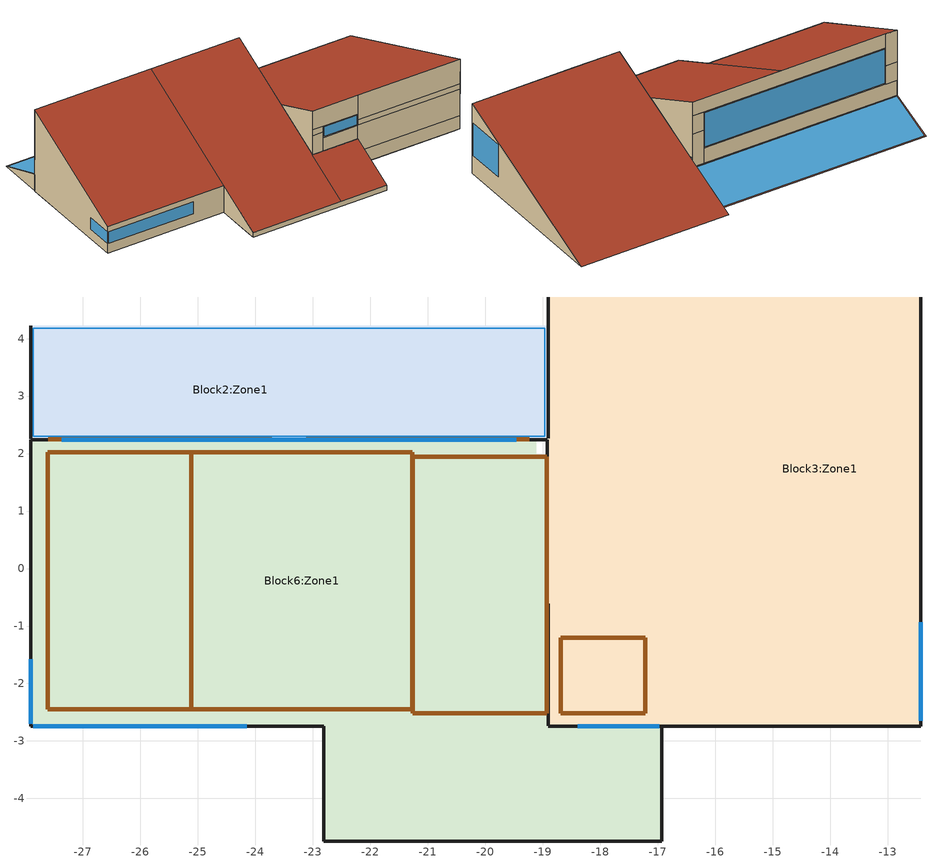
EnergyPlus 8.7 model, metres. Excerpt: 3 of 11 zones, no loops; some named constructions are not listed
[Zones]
Block3:Zone1
 floor outside (Reference External floor (below slab) Heavyweight): -12.72,-2.74 -17.22,-2.74 -17.22,-2.45 -12.72,-2.45 z4; -12.43,-2.74 -12.72,-2.74 -12.72,4.45 -12.43,4.45 z4; -12.43,4.45 -18.62,4.45 -18.62,4.72 -12.43,4.72 z4; -18.62,3.95 -18.91,3.95 -18.91,4.72 -18.62,4.72 z4
 floor to Block1:Zone4 (laje de cobertura_Reversed_Rev): -12.72,-2.45 -15.64,-2.45 -15.64,-0.97 -12.72,-0.97 z4
 floor to Block1:Zone3 (laje de cobertura_Reversed_Rev): -12.72,-0.97 -15.64,-0.97 -15.64,4.45 -12.72,4.45 z4
 floor to Block1:Zone7 (laje de cobertura_Reversed_Rev): -18.69,-2.52 -18.91,-2.52 -18.91,2.02 -18.69,2.02 z4
 floor to Block1:Zone6 (laje de cobertura_Reversed_Rev): -18.69,2.02 -18.91,2.02 -18.91,3.95 -18.69,3.95 z4; -15.64,3.95 -18.62,3.95 -18.62,4.45 -15.64,4.45 z4; -15.64,0.12 -18.69,0.12 -18.69,3.95 -15.64,3.95 z4
 floor to Block1:Zone1 (laje de cobertura_Reversed_Rev): -17.22,-2.74 -18.91,-2.74 -18.91,-2.52 -17.22,-2.52 z4
 floor to Block1:Zone2 (laje de cobertura_Reversed_Rev): -15.64,-2.45 -17.22,-2.45 -17.22,-1.86 -15.64,-1.86 z4; -17.22,-1.2 -18.69,-1.2 -18.69,0.12 -17.22,0.12 z4; -15.64,-1.86 -17.22,-1.86 -17.22,0.12 -15.64,0.12 z4; -17.22,-2.52 -18.69,-2.52 -18.69,-1.2 -17.22,-1.2 z4
 wall outside (Paredes externas 29 brancas): -16.93,-2.74 -12.43,-2.74 z4.01:4.59; -16.93,-2.74 -12.43,-2.74 z5.75:6.01; -18.43,-2.74 -16.93,-2.74 z5.16:5.75; -16.93,-2.74 -12.43,-2.74 z4.59:5.75; -18.91,-2.74 -18.43,-2.74 z5.16:6.01; -18.91,-2.74 -18.43,-2.74 z6.01:6.26; -18.91,-2.74 -16.93,-2.74 z6.26:7.09; -16.93,-2.74 -12.43,-2.74 z6.01:7.09; -18.43,-2.74 -16.93,-2.74 z5.75:6.26; -12.43,-2.74,4 -12.43,4.72,4 -12.43,-2.74,7.09; -18.91,4.72,4 -18.91,4.2,4 -18.91,3.22,4.36 -18.91,3.85,4.36; -18.91,3.83,4.36 -18.91,3.22,4.36 -18.91,2.27,4.72 -18.91,2.27,5.01; -18.91,-0.61,6.2 -18.91,-2.73,5.18 -18.91,-2.73,7.08
 wall to Block6:Zone1 (paredes internas_Rev): -18.9,-2.75 -16.93,-2.75 z4.01:5.16; -18.92,2.23,4.01 -18.92,-2.73,4.01 -18.92,-2.73,5.18 -18.92,-0.62,6.2 -18.92,2.23,5.02
 wall to Block2:Zone1 (paredes internas): -18.92,4.19,4.01 -18.92,2.27,4.01 -18.92,2.27,4.72
 window (1001): -12.43,-2.65 -12.43,-0.94 z4.84:6.26; -18.39,-2.74 -16.97,-2.74 z5.8:6.22
 door inside (IRTSurface): -17.22,-2.52 -18.69,-2.52 -18.69,-1.2 -17.22,-1.2 z4
 roof outside (Telhado quartos): -12.43,4.72,4 -18.91,4.72,4 -18.91,-2.74,7.09 -12.43,-2.74,7.09
Block6:Zone1
 floor outside (Reference External floor (below slab) Heavyweight): -19.12,1.95 -21.27,1.95 -21.27,2.24 -19.12,2.24 z4; -27.62,-2.45 -27.91,-2.45 -27.91,2.24 -27.62,2.24 z4; -25.12,-2.74 -27.91,-2.74 -27.91,-2.45 -25.12,-2.45 z4; -17.22,-4.74 -22.81,-4.74 -22.81,-4.45 -17.22,-4.45 z4; -16.93,-4.74 -17.22,-4.74 -17.22,-2.76 -16.93,-2.76 z4
 floor outside (Link body): -18.93,2.24 -27.9,2.24 -27.9,2.25 -18.93,2.25 z4.01
 floor to Block1:Zone7 (Laje de entrepiso_Reversed_Rev): -19.85,-4.45 -21.27,-4.45 -21.27,-2.52 -19.85,-2.52 z4; -22.81,-2.74 -25.12,-2.74 -25.12,-2.45 -22.81,-2.45 z4; -21.27,-4.45 -22.81,-4.45 -22.81,-2.45 -21.27,-2.45 z4; -25.12,-2.45 -27.62,-2.45 -27.62,2.02 -25.12,2.02 z4; -21.27,-2.45 -25.12,-2.45 -25.12,2.02 -21.27,2.02 z4; -18.93,-2.52 -21.27,-2.52 -21.27,1.95 -18.93,1.95 z4
 floor to Block1:Zone5 (Laje de entrepiso_Reversed_Rev): -21.27,2.02 -27.62,2.02 -27.62,2.24 -21.27,2.24 z4
 floor to Block1:Zone1 (Laje de entrepiso_Reversed_Rev): -17.22,-4.45 -18.93,-4.45 -18.93,-2.76 -17.22,-2.76 z4; -18.93,-4.45 -19.85,-4.45 -19.85,-2.52 -18.93,-2.52 z4
 wall outside (Paredes externas 29 brancas): -27.41,2.24 -27.91,2.24 z5.38:6.18; -19.42,2.24 -27.9,2.24 z4.72:5.38; -18.93,2.24 -19.42,2.24 z4.72:6.18; -18.93,2.24 -19.42,2.24 z6.18:6.98; -18.93,2.24 -27.41,2.24 z6.98:7.59; -27.41,2.24 -27.91,2.24 z6.18:7.59; -19.42,2.24 -27.41,2.24 z5.38:6.98; -27.91,-2.74 -22.81,-2.74 z4:5.18; -22.81,-4.74 -16.93,-4.74 z4:4.21; -18.93,-0.63,6.2 -18.93,2.03,5.1 -18.93,2.24,5.1 -18.93,2.24,7.59; -27.91,2.24,4 -27.91,-2.74,4 -27.91,-2.74,5.18 -27.91,2.24,7.59; -22.81,-2.74,4 -22.81,-4.74,4 -22.81,-4.74,4.21 -22.81,-2.74,5.18; -16.93,-4.74,4 -16.93,-2.76,4 -16.93,-2.76,5.17 -16.93,-4.74,4.21
 wall to Block2:Zone1 (paredes internas): -18.93,2.25 -27.9,2.25 z4.01:4.72
 window (1005): -19.46,2.24 -27.37,2.24 z5.42:6.94
 window (1001): -27.91,-1.58 -27.91,-2.7 / -27.86,-2.74 -24.15,-2.74 z4.42:4.94
 door inside (IRTSurface): -25.12,-2.45 -27.61,-2.45 -27.61,2.02 -25.12,2.02 z4; -21.27,-2.45 -25.11,-2.45 -25.11,2.02 -21.27,2.02 z4; -18.93,-2.52 -21.26,-2.52 -21.26,1.95 -18.93,1.95 z4
 door inside (Holes and vents): -19.23,2.25 -23.11,2.25 / -23.72,2.25 -27.6,2.25 z4.36:4.72
 roof outside (telhado mesanino): -18.93,-4.74,4.21 -16.93,-4.74,4.21 -16.93,-2.76,5.17 -18.93,-2.76,5.17; -27.91,-2.74,5.18 -22.81,-2.74,5.18 -22.81,2.24,7.59 -27.91,2.24,7.59; -22.81,-4.74,4.21 -18.93,-4.74,4.21 -18.93,2.24,7.59 -22.81,2.24,7.59
 roof outside (Link body): -27.9,2.24 -18.93,2.24 -18.93,2.25 -27.9,2.25 z4.72
Block2:Zone1
 floor outside (Reference External floor (below slab) Heavyweight): -19.12,2.26 -21.27,2.26 -21.27,3.95 -19.12,3.95 z4; -18.93,3.95 -27.62,3.95 -27.62,4.22 -18.93,4.22 z4; -27.62,2.26 -27.91,2.26 -27.91,4.22 -27.62,4.22 z4
 floor outside (Link body): -18.93,2.25 -27.9,2.25 -27.9,2.26 -18.93,2.26 z4.01
 floor to Block1:Zone6 (laje de cobertura_Reversed_Rev): -18.93,2.26 -19.12,2.26 -19.12,3.95 -18.93,3.95 z4
 floor to Block1:Zone5 (laje de cobertura_Reversed_Rev): -21.27,2.26 -27.62,2.26 -27.62,3.95 -21.27,3.95 z4
 wall outside (Paredes externas 29 brancas): -27.91,4.22,4 -27.91,2.26,4 -27.91,2.26,4.73
 roof outside (telhado mesanino): -18.93,4.22,4 -27.91,4.22,4 -27.91,2.26,4.73 -18.93,2.26,4.73
 roof outside (Link body): -27.9,2.25 -18.93,2.25 -18.93,2.26 -27.9,2.26 z4.72
 skylight (1006): -18.97,4.18,4.01 -27.86,4.18,4.01 -27.86,2.3,4.71 -18.97,2.3,4.71
[WindowMaterial:Glazing]
2: Optical Data Type=SpectralAverage; Thickness {m}=.003; Solar Transmittance at Normal Incidence=.837; Front Side Solar Reflectance at Normal Incidence=.075; Back Side Solar Reflectance at Normal Incidence=.075; Visible Transmittance at Normal Incidence=.898; Front Side Visible Reflectance at Normal Incidence=.081; Back Side Visible Reflectance at Normal Incidence=.081; Infrared Transmittance at Normal Incidence=0; Front Side Infrared Hemispherical Emissivity=.84; Back Side Infrared Hemispherical Emissivity=.84; Conductivity {W/m-K}=.9; Dirt Correction Factor for Solar and Visible Transmittance=1
[WindowProperty:FrameAndDivider]
2: Frame Width {m}=0.04; Frame Outside Projection {m}=0; Frame Inside Projection {m}=0; Frame Conductance {W/m2-K}=8.5; Ratio of Frame-Edge Glass Conductance to Center-Of-Glass Conductance=1; Frame Solar Absorptance=0.7; Frame Visible Absorptance=0.7; Frame Thermal Hemispherical Emissivity=0.9; Divider Type=DividedLite; Divider Width {m}=0.02; Number of Horizontal Dividers=0; Number of Vertical Dividers=6; Divider Outside Projection {m}=0; Divider Inside Projection {m}=0; Divider Conductance {W/m2-K}=8.5; Ratio of Divider-Edge Glass Conductance to Center-Of-Glass Conductance=1; Divider Solar Absorptance=0.7; Divider Visible Absorptance=0.7; Divider Thermal Hemispherical Emissivity=0.9; Outside Reveal Solar Absorptance=0.7; Inside Sill Depth {m}=0; Inside Sill Solar Absorptance=0.7; Inside Reveal Depth {m}=0; Inside Reveal Solar Absorptance=0.7
[Schedule:Compact]
2: Through: 12/31, For: AllDays, Until: 24:00, 1
1097: Through: 31 Dec, For: Weekdays SummerDesignDay, Until: 07:00, 0, Until: 08:00, 0.25, Until: 09:00, 0.5, Until: 12:00, 1, Until: 14:00, 0.75, Until: 17:00, 1, Until: 18:00, 0.5, Until: 19:00, 0.25, Until: 24:00, 0, For: Weekends, Until: 24:00, 0, For: Holidays, Until: 24:00, 0, For: WinterDesignDay AllOtherDays, Until: 24:00, 0
20001: Through: 12/31, For: Weekdays Weekends SummerDesignDays, Until: 24:00, 20, For: WinterDesignDays, Until: 24:00, 0, For: AllOtherDays, Until: 24:00, 20
[Schedule:Week:Daily]
10000_Jan; 10000_Feb; 10000_Mar; 10000_Apr; 10000_May; 10000_Jun; 10000_Jul; 10000_Aug; 10000_Sep; 10000_Oct; 10000_Nov; 10000_Dec: 10012, 10012, 10012, 10012, 10012, 10012, 10012, 10012, 12, 12, 10012, 10012
[Schedule:Day:Interval]
12: No, 24:00, 1
10012: No, 8:00, 0, 20:00, 1, 24:00, 0
[Schedule:Day:List]
10000: No, 60, 1, 1, 1, 1, 1, 1, 1, 0, 0, 0, 0, 0, 0, 0, 0, 0, 0, 0, 0, 0, .5, 1, 1, 1
[Schedule:Year]
10000: 10000_Jan, 1, 1, 1, 31, 10000_Feb, 2, 1, 2, 28, 10000_Mar, 3, 1, 3, 31, 10000_Apr, 4, 1, 4, 30, 10000_May, 5, 1, 5, 31, 10000_Jun, 6, 1, 6, 30, 10000_Jul, 7, 1, 7, 31, 10000_Aug, 8, 1, 8, 31, 10000_Sep, 9, 1, 9, 30, 10000_Oct, 10, 1, 10, 31, 10000_Nov, 11, 1, 11, 30, 10000_Dec, 12, 1, 12, 31
[AirflowNetwork:MultiZone:Surface:Crack] Reference Crack Conditions=Reference Crack Conditions
Name | Air Mass Flow Coefficient at Reference Conditions {kg/s} | Air Mass Flow Exponent
Block3:Zone1_Roof_0_0_0 | .0005233 | .7
Block3:Zone1_Wall_1_0_0 | .0000909 | .7
Block3:Zone1_Wall_2_0_0 | .0000261 | .7
Block3:Zone1_Wall_2_0_1 | .0000113 | .7
Block3:Zone1_Wall_2_0_3 | .0000527 | .7
Block3:Zone1_Wall_2_0_6 | .0000164 | .7
Block3:Zone1_Wall_2_0_7 | .0000486 | .7
Block3:Zone1_Wall_3_0_7 | .0000202 | .7
Block3:Zone1_ExtFloor_4_6_0 | .0009135 | 1
Block3:Zone1_ExtFloor_4_6_1 | .0014596 | 1
Block3:Zone1_ExtFloor_4_6_2 | .0011865 | 1
Block3:Zone1_ExtFloor_4_6_3 | .0001571 | 1
Block3:Zone1_Partition_6_0_0 | .0022846 | .75
Block3:Zone1_Partition_12_0_0 | .0081527 | .75
Block3:Zone1_Partition_19_0_0 | .0006873 | .75
Block6:Zone1_ExtFloor_0_3_1 | .0000624 | .7
Block6:Zone1_ExtFloor_0_3_2 | .000136 | .7
Block6:Zone1_ExtFloor_0_3_3 | .0000809 | .7
Block6:Zone1_ExtFloor_0_3_4 | .0001621 | .7
Block6:Zone1_ExtFloor_0_3_5 | .0000574 | .7
Block6:Zone1_Wall_1_0_3 | .0000368 | .7
Block6:Zone1_Wall_2_0_1 | .0000561 | .7
Block6:Zone1_Wall_2_0_4 | .000052 | .7
Block6:Zone1_Wall_3_0_0 | .0001131 | .7
Block6:Zone1_Wall_4_0_0 | .000041 | .7
Block6:Zone1_Wall_5_0_0 | .0000139 | .7
Block6:Zone1_Wall_6_0_0 | .0000124 | .7
Block6:Zone1_Wall_7_0_0 | .0000137 | .7
Block6:Zone1_Roof_9_0_0 | .000044 | .7
Block6:Zone1_Roof_9_0_1 | .0002823 | .7
Block6:Zone1_Roof_9_0_2 | .000301 | .7
Block6:Zone1_Partition_18_0_0 | .0036717 | .75
Block2:Zone1_ExtFloor_0_2_0 | .0003633 | .7
Block2:Zone1_ExtFloor_0_2_1 | .0002357 | .7
Block2:Zone1_ExtFloor_0_2_2 | .0000569 | .7
[AirflowNetwork:MultiZone:Zone] Ventilation Control Mode=Temperature; Ventilation Control Zone Temperature Setpoint Schedule=20001
Name | Venting Availability Schedule
Block3:Zone1 | 2
Block6:Zone1; Block2:Zone1 | 10000
[AirflowNetwork:MultiZone:Surface] Window/Door Opening Factor, or Crack Factor=1
Block3:Zone1_Roof_0_0_0: Leakage Component=Block3:Zone1_Roof_0_0_0
Block3:Zone1_Wall_1_0_0: Leakage Component=Block3:Zone1_Wall_1_0_0
Block3:Zone1_Wall_1_0_0_0_0_0_Win: Leakage Component=Block3:Zone1_Wall_1_0_0_0_0_0_Win; Ventilation Control Mode=Temperature; Ventilation Control Zone Temperature Setpoint Schedule=20001; Venting Availability Schedule=2
Block3:Zone1_Wall_2_0_0: Leakage Component=Block3:Zone1_Wall_2_0_0
Block3:Zone1_Wall_2_0_1: Leakage Component=Block3:Zone1_Wall_2_0_1
Block3:Zone1_Wall_2_0_3: Leakage Component=Block3:Zone1_Wall_2_0_3
Block3:Zone1_Wall_2_0_6: Leakage Component=Block3:Zone1_Wall_2_0_6
Block3:Zone1_Wall_2_0_7: Leakage Component=Block3:Zone1_Wall_2_0_7
Block3:Zone1_Wall_2_0_8_0_8_0_Win: Leakage Component=Block3:Zone1_Wall_2_0_8_0_8_0_Win; Ventilation Control Mode=Temperature; Ventilation Control Zone Temperature Setpoint Schedule=20001; Venting Availability Schedule=2
Block3:Zone1_Wall_3_0_7: Leakage Component=Block3:Zone1_Wall_3_0_7
Block3:Zone1_ExtFloor_4_6_0: Leakage Component=Block3:Zone1_ExtFloor_4_6_0
Block3:Zone1_ExtFloor_4_6_1: Leakage Component=Block3:Zone1_ExtFloor_4_6_1
Block3:Zone1_ExtFloor_4_6_2: Leakage Component=Block3:Zone1_ExtFloor_4_6_2
Block3:Zone1_ExtFloor_4_6_3: Leakage Component=Block3:Zone1_ExtFloor_4_6_3
Block3:Zone1_Partition_6_0_0: Leakage Component=Block3:Zone1_Partition_6_0_0
Block3:Zone1_Partition_12_0_0: Leakage Component=Block3:Zone1_Partition_12_0_0
Block3:Zone1_Partition_19_0_0: Leakage Component=Block3:Zone1_Partition_19_0_0
Block6:Zone1_ExtFloor_0_3_1: Leakage Component=Block6:Zone1_ExtFloor_0_3_1
Block6:Zone1_ExtFloor_0_3_2: Leakage Component=Block6:Zone1_ExtFloor_0_3_2
Block6:Zone1_ExtFloor_0_3_3: Leakage Component=Block6:Zone1_ExtFloor_0_3_3
Block6:Zone1_ExtFloor_0_3_4: Leakage Component=Block6:Zone1_ExtFloor_0_3_4
Block6:Zone1_ExtFloor_0_3_5: Leakage Component=Block6:Zone1_ExtFloor_0_3_5
Block6:Zone1_Wall_1_0_3: Leakage Component=Block6:Zone1_Wall_1_0_3
Block6:Zone1_Wall_2_0_1: Leakage Component=Block6:Zone1_Wall_2_0_1
Block6:Zone1_Wall_2_0_4: Leakage Component=Block6:Zone1_Wall_2_0_4
Block6:Zone1_Wall_2_0_6_0_6_0_Win: Leakage Component=Block6:Zone1_Wall_2_0_6_0_6_0_Win; Ventilation Control Mode=Temperature; Ventilation Control Zone Temperature Setpoint Schedule=20001; Venting Availability Schedule=10000
Block6:Zone1_Wall_3_0_0: Leakage Component=Block6:Zone1_Wall_3_0_0
Block6:Zone1_Wall_3_0_0_0_0_0_Win: Leakage Component=Block6:Zone1_Wall_3_0_0_0_0_0_Win; Ventilation Control Mode=Temperature; Ventilation Control Zone Temperature Setpoint Schedule=20001; Venting Availability Schedule=10000
Block6:Zone1_Wall_4_0_0: Leakage Component=Block6:Zone1_Wall_4_0_0
Block6:Zone1_Wall_4_0_0_0_0_0_Win: Leakage Component=Block6:Zone1_Wall_4_0_0_0_0_0_Win; Ventilation Control Mode=Temperature; Ventilation Control Zone Temperature Setpoint Schedule=20001; Venting Availability Schedule=10000
Block6:Zone1_Wall_5_0_0: Leakage Component=Block6:Zone1_Wall_5_0_0
Block6:Zone1_Wall_6_0_0: Leakage Component=Block6:Zone1_Wall_6_0_0
Block6:Zone1_Wall_7_0_0: Leakage Component=Block6:Zone1_Wall_7_0_0
Block6:Zone1_Roof_9_0_0: Leakage Component=Block6:Zone1_Roof_9_0_0
Block6:Zone1_Roof_9_0_1: Leakage Component=Block6:Zone1_Roof_9_0_1
Block6:Zone1_Roof_9_0_2: Leakage Component=Block6:Zone1_Roof_9_0_2
Block6:Zone1_Partition_18_0_0: Leakage Component=Block6:Zone1_Partition_18_0_0
Block6:Zone1_Partition_18_0_0_0_0_0_Vent: Leakage Component=Block6:Zone1_Partition_18_0_0_0_0_0_Vent; Ventilation Control Mode=Temperature; Ventilation Control Zone Temperature Setpoint Schedule=20001; Venting Availability Schedule=1097
Block6:Zone1_Partition_18_0_0_1_0_1_Vent: Leakage Component=Block6:Zone1_Partition_18_0_0_1_0_1_Vent; Ventilation Control Mode=Temperature; Ventilation Control Zone Temperature Setpoint Schedule=20001; Venting Availability Schedule=1097
Block2:Zone1_ExtFloor_0_2_0: Leakage Component=Block2:Zone1_ExtFloor_0_2_0
Block2:Zone1_ExtFloor_0_2_1: Leakage Component=Block2:Zone1_ExtFloor_0_2_1
Block2:Zone1_ExtFloor_0_2_2: Leakage Component=Block2:Zone1_ExtFloor_0_2_2
Block2:Zone1_Roof_1_0_0_0_0_0_Win: Leakage Component=Block2:Zone1_Roof_1_0_0_0_0_0_Win; Ventilation Control Mode=Temperature; Ventilation Control Zone Temperature Setpoint Schedule=20001; Venting Availability Schedule=1097
[AirflowNetwork:MultiZone:ExternalNode]
Name | External Node Height {m} | Wind Pressure Coefficient Curve
Block3:Zone1_Roof_0_0_0 | 7.39 | Block3:Zone1_Roof_0_0_0
Block3:Zone1_Wall_1_0_0 | 7.54 | Block3:Zone1_Wall_1_0_0
Block3:Zone1_Wall_1_0_0_0_0_0_Win | 7.4 | Block3:Zone1_Wall_1_0_0_0_0_0_Win
Block3:Zone1_Wall_2_0_0 | 5.73 | Block3:Zone1_Wall_2_0_0
Block3:Zone1_Wall_2_0_1 | 7.84 | Block3:Zone1_Wall_2_0_1
Block3:Zone1_Wall_2_0_3 | 6.89 | Block3:Zone1_Wall_2_0_3
Block3:Zone1_Wall_2_0_6 | 8.89 | Block3:Zone1_Wall_2_0_6
Block3:Zone1_Wall_2_0_7 | 8.73 | Block3:Zone1_Wall_2_0_7
Block3:Zone1_Wall_2_0_8_0_8_0_Win | 8.01 | Block3:Zone1_Wall_2_0_8_0_8_0_Win
Block3:Zone1_Wall_3_0_7 | 9.23 | Block3:Zone1_Wall_3_0_7
Block3:Zone1_ExtFloor_4_6_0 | 5.33 | Block3:Zone1_ExtFloor_4_6_0
Block3:Zone1_ExtFloor_4_6_1 | 5.33 | Block3:Zone1_ExtFloor_4_6_1
Block3:Zone1_ExtFloor_4_6_2 | 5.33 | Block3:Zone1_ExtFloor_4_6_2
Block3:Zone1_ExtFloor_4_6_3 | 5.33 | Block3:Zone1_ExtFloor_4_6_3
Block6:Zone1_ExtFloor_0_3_1 | 5.33 | Block6:Zone1_ExtFloor_0_3_1
Block6:Zone1_ExtFloor_0_3_2 | 5.33 | Block6:Zone1_ExtFloor_0_3_2
Block6:Zone1_ExtFloor_0_3_3 | 5.33 | Block6:Zone1_ExtFloor_0_3_3
Block6:Zone1_ExtFloor_0_3_4 | 5.33 | Block6:Zone1_ExtFloor_0_3_4
Block6:Zone1_ExtFloor_0_3_5 | 5.33 | Block6:Zone1_ExtFloor_0_3_5
Block6:Zone1_Wall_1_0_3 | 8 | Block6:Zone1_Wall_1_0_3
Block6:Zone1_Wall_2_0_1 | 6.73 | Block6:Zone1_Wall_2_0_1
Block6:Zone1_Wall_2_0_4 | 9.72 | Block6:Zone1_Wall_2_0_4
Block6:Zone1_Wall_2_0_6_0_6_0_Win | 8.24 | Block6:Zone1_Wall_2_0_6_0_6_0_Win
Block6:Zone1_Wall_3_0_0 | 6.92 | Block6:Zone1_Wall_3_0_0
Block6:Zone1_Wall_3_0_0_0_0_0_Win | 6.24 | Block6:Zone1_Wall_3_0_0_0_0_0_Win
Block6:Zone1_Wall_4_0_0 | 6.12 | Block6:Zone1_Wall_4_0_0
Block6:Zone1_Wall_4_0_0_0_0_0_Win | 6.24 | Block6:Zone1_Wall_4_0_0_0_0_0_Win
Block6:Zone1_Wall_5_0_0 | 5.8 | Block6:Zone1_Wall_5_0_0
Block6:Zone1_Wall_6_0_0 | 5.47 | Block6:Zone1_Wall_6_0_0
Block6:Zone1_Wall_7_0_0 | 5.79 | Block6:Zone1_Wall_7_0_0
Block6:Zone1_Roof_9_0_0 | 6.25 | Block6:Zone1_Roof_9_0_0
Block6:Zone1_Roof_9_0_1 | 8.52 | Block6:Zone1_Roof_9_0_1
Block6:Zone1_Roof_9_0_2 | 7.87 | Block6:Zone1_Roof_9_0_2
Block2:Zone1_ExtFloor_0_2_0 | 5.33 | Block2:Zone1_ExtFloor_0_2_0
Block2:Zone1_ExtFloor_0_2_1 | 5.33 | Block2:Zone1_ExtFloor_0_2_1
Block2:Zone1_ExtFloor_0_2_2 | 5.33 | Block2:Zone1_ExtFloor_0_2_2
Block2:Zone1_Roof_1_0_0_0_0_0_Win | 5.82 | Block2:Zone1_Roof_1_0_0_0_0_0_Win
[AirflowNetwork:MultiZone:WindPressureCoefficientValues] AirflowNetwork:MultiZone:WindPressureCoefficientArray=Cp Data
Name | Wind Pressure Coefficient Value 1 | Wind Pressure Coefficient Value 2 | Wind Pressure Coefficient Value 3 | Wind Pressure Coefficient Value 4 | Wind Pressure Coefficient Value 5 | Wind Pressure Coefficient Value 6 | Wind Pressure Coefficient Value 7 | Wind Pressure Coefficient Value 8
Block3:Zone1_Roof_0_0_0; Block6:Zone1_Roof_9_0_0; Block6:Zone1_Roof_9_0_1; Block6:Zone1_Roof_9_0_2; Block2:Zone1_Roof_1_0_0_0_0_0_Win | -.35 | -.45 | -.55 | -.45 | -.35 | -.45 | -.55 | -.45
Block3:Zone1_Wall_1_0_0; Block3:Zone1_Wall_1_0_0_0_0_0_Win; Block6:Zone1_Wall_1_0_3; Block6:Zone1_Wall_7_0_0 | -.3 | .1 | .4 | .1 | -.3 | -.35 | -.2 | -.35
Block3:Zone1_Wall_2_0_0; Block3:Zone1_Wall_2_0_1; Block3:Zone1_Wall_2_0_3; Block3:Zone1_Wall_2_0_6; Block3:Zone1_Wall_2_0_7; Block3:Zone1_Wall_2_0_8_0_8_0_Win; Block6:Zone1_Wall_4_0_0; Block6:Zone1_Wall_4_0_0_0_0_0_Win; Block6:Zone1_Wall_6_0_0 | -.2 | -.35 | -.3 | .1 | .4 | .1 | -.3 | -.35
Block3:Zone1_Wall_3_0_7 | .5 | .5 | .5 | .5 | .5 | .5 | .5 | .5
Block3:Zone1_ExtFloor_4_6_0; Block3:Zone1_ExtFloor_4_6_1; Block3:Zone1_ExtFloor_4_6_2; Block3:Zone1_ExtFloor_4_6_3; Block6:Zone1_ExtFloor_0_3_1; Block6:Zone1_ExtFloor_0_3_2; Block6:Zone1_ExtFloor_0_3_3; Block6:Zone1_ExtFloor_0_3_4; Block6:Zone1_ExtFloor_0_3_5; Block2:Zone1_ExtFloor_0_2_0; Block2:Zone1_ExtFloor_0_2_1; Block2:Zone1_ExtFloor_0_2_2 | -.6 | -.5 | -.4 | -.5 | -.6 | -.5 | -.4 | -.5
Block6:Zone1_Wall_2_0_1; Block6:Zone1_Wall_2_0_4; Block6:Zone1_Wall_2_0_6_0_6_0_Win | .4 | .1 | -.3 | -.35 | -.2 | -.35 | -.3 | .1
Block6:Zone1_Wall_3_0_0; Block6:Zone1_Wall_3_0_0_0_0_0_Win; Block6:Zone1_Wall_5_0_0 | -.3 | -.35 | -.2 | -.35 | -.3 | .1 | .4 | .1
[AirflowNetwork:MultiZone:Component:DetailedOpening] Type of Rectangular Large Vertical Opening (LVO)=NonPivoted; Extra Crack Length or Height of Pivoting Axis {m}=0; Number of Sets of Opening Factor Data=2; Opening Factor 1=0; Discharge Coefficient for Opening Factor 1=0.65; Width Factor for Opening Factor 1=0; Height Factor for Opening Factor 1=1; Start Height Factor for Opening Factor 1=0; Opening Factor 2=1; Height Factor for Opening Factor 2=1; Start Height Factor for Opening Factor 2=0; Opening Factor 3=0; Discharge Coefficient for Opening Factor 3=0; Width Factor for Opening Factor 3=0; Height Factor for Opening Factor 3=0; Start Height Factor for Opening Factor 3=0; Opening Factor 4=0; Discharge Coefficient for Opening Factor 4=0; Width Factor for Opening Factor 4=0; Height Factor for Opening Factor 4=0; Start Height Factor for Opening Factor 4=0
Name | Air Mass Flow Coefficient When Opening is Closed {kg/s-m} | Air Mass Flow Exponent When Opening is Closed | Discharge Coefficient for Opening Factor 2 | Width Factor for Opening Factor 2
Block3:Zone1_Wall_1_0_0_0_0_0_Win; Block6:Zone1_Wall_2_0_6_0_6_0_Win; Block6:Zone1_Wall_3_0_0_0_0_0_Win; Block6:Zone1_Wall_4_0_0_0_0_0_Win | .00001 | .7 | 0.65 | .5
Block3:Zone1_Wall_2_0_8_0_8_0_Win | .00001 | .7 | 0.65 | 1
Block6:Zone1_Partition_18_0_0_0_0_0_Vent; Block6:Zone1_Partition_18_0_0_1_0_1_Vent | .001 | .6 | .5 | 0.9
Block2:Zone1_Roof_1_0_0_0_0_0_Win | .00001 | .7 | 0.65 | 1e-08
